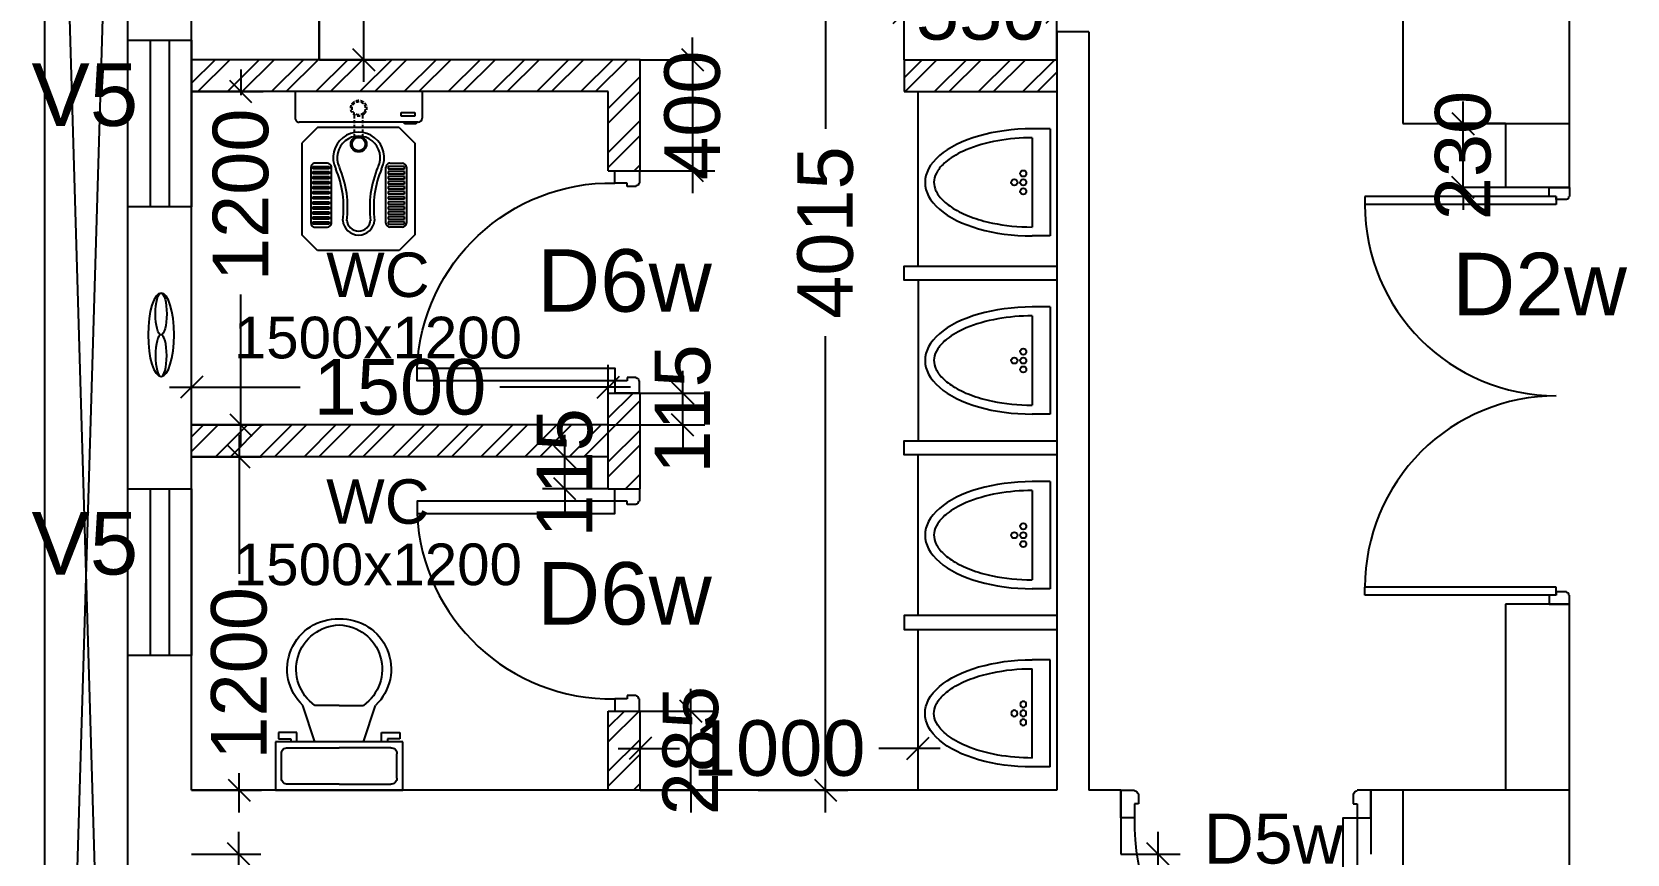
# Model space of a CAD drawing. Extents: x 6345096 to 6738923, y -6490958 to -6305885.
# Drawn here: x 6533504 to 6539247, y -6447039 to -6444079 of the extents above; entities that cross this region are included whole.
import ezdxf
from ezdxf.enums import TextEntityAlignment as Align

# ---------------------------------------------------------------- set-up
doc = ezdxf.new("R2010")
doc.units = 0
doc.header["$LTSCALE"] = 600
doc.header["$MEASUREMENT"] = 0
doc.header["$PDMODE"] = 35
doc.linetypes.add('HIDDEN', pattern=[0.375, 0.25, -0.125])
doc.layers.get('0').update_dxf_attribs({"linetype": 'CONTINUOUS'})
doc.layers.get('Defpoints').update_dxf_attribs({"linetype": 'CONTINUOUS'})
for name, color, linetype in [('DOOR', 32, 'CONTINUOUS'), ('Duct', 8, 'CONTINUOUS'), ('Exaust', 8, 'CONTINUOUS'), ('HS', 251, 'CONTINUOUS'), ('joinery', 7, 'CONTINUOUS'), ('LA-column', 3, 'CONTINUOUS'), ('Room Dim', 1, 'CONTINUOUS'), ('T Wall', 8, 'CONTINUOUS'), ('TEXT', 6, 'CONTINUOUS'), ('toi-fix', 46, 'CONTINUOUS'), ('Toi. Wall Hat', 3, 'CONTINUOUS'), ('Walls', 7, 'CONTINUOUS'), ('WIN', 151, 'CONTINUOUS'), ('Working Dim', 5, 'CONTINUOUS')]:
    doc.layers.add(name, color=color, linetype=linetype)
doc.styles.add('ari', font='arial.ttf')
doc.styles.add('ARIAL', font='arial.ttf')
doc.dimstyles.new('int. dim', dxfattribs={"dimtxt": 200, "dimasz": 80, "dimexe": 80, "dimexo": 0, "dimgap": 70, "dimtad": 0, "dimdec": 0, "dimzin": 12, "dimdsep": 46, "dimtxsty": 'ari', "dimblk": 'OBLIQUE', "dimcen": 2, "dimdle": 80, "dimclrd": 256, "dimclre": 256, "dimclrt": 6, "dimadec": 0, "dimazin": 0, "dimtfac": 1, "dimtdec": 0, "dimtix": 1, "dimtmove": 2, "dimatfit": 3, "dimfxl": 1, "dimtolj": 1, "dimtzin": 0, "dimlwd": -1, "dimlwe": -1, "dimarcsym": 0})

# ---------------------------------------------------------------- blocks, each defined once
blk = doc.blocks.new('A$C153C7E87')
at = {"layer": 'Exaust', "color": 10, "extrusion": (0, 0, -1)}
for centre, major_axis, ratio in [((0, 0), (150.2, 0.1), 0.312125), ((-75.1, 0), (75.1, 0), 0.271389)]:
    blk.add_ellipse(centre, major_axis=major_axis, ratio=ratio, start_param=3.141593, end_param=9.424778, dxfattribs=at)
at = {"layer": 'Exaust', "color": 10}
blk.add_ellipse((75.1, 0), major_axis=(75.1, 0), ratio=0.271389, dxfattribs=at)
blk = doc.blocks.new('Z$W@#1841')
at = {"layer": 'DOOR'}
for p, q in [((-267.6, -167.4), (-317.3, -167.4)), ((-317.3, -167.4), (-317.3, -267.4)), ((-267.6, -217.9), (-267.6, -167.4)), ((533, -217.9), (533, -167.4)), ((533, -167.4), (582.7, -167.4)), ((582.7, -167.4), (582.7, -267.4)), ((-254.1, -217.9), (-267.6, -217.9)), ((-254.1, -253.9), (-254.1, -217.9)), ((519.5, -253.9), (519.5, -217.9)), ((519.5, -217.9), (533, -217.9)), ((-317.3, -267.4), (-267.6, -267.4)), ((-267.6, -267.4), (-267.6, -265.2)), ((-254.1, -253.9), (-256.3, -253.9)), ((519.5, -253.9), (521.7, -253.9)), ((533, -267.4), (533, -265.2)), ((582.7, -267.4), (533, -267.4))]:
    blk.add_line(p, q, dxfattribs=at)
blk.add_lwpolyline([(482.5, 633.2), (482.5, -167.4), (533, -167.4), (533, 633.2)], close=True, dxfattribs=at)
at = {"layer": 'DOOR', "color": 145}
blk.add_arc((518.4, -152.1), 786.1, 92.61772, 181.11293, dxfattribs=at)
at = {"layer": 'DOOR'}
for centre, start, end in [((-267.6, -253.9), 270, 0), ((533, -253.9), 180, 270)]:
    blk.add_arc(centre, 11.2, start, end, dxfattribs=at)
blk = doc.blocks.new('A$C70ED7303')
at = {"layer": 'toi-fix', "color": 8}
for p, q in [((0, 0), (229, 0)), ((229, 0), (229, -174.4)), ((-229, 0), (0, 0)), ((-229, -174.4), (-229, 0)), ((-207.2, -43.6), (-207.2, -130.8)), ((0, -21.8), (-185.4, -21.8)), ((0, -21.8), (185.4, -21.8)), ((207.2, -43.6), (207.2, -130.8)), ((-185.4, -152.6), (0, -152.6)), ((185.4, -152.6), (0, -152.6)), ((229, -174.4), (-229, -174.4)), ((-218.1, -207.2), (-218.1, -185.4)), ((-218.1, -185.4), (-174.4, -185.4)), ((-152.6, -207.2), (-218.1, -207.2)), ((-174.4, -185.4), (-174.4, -174.4)), ((-152.6, -174.4), (-152.6, -207.2)), ((-87.2, -174.4), (-130.8, -305.3)), ((87.2, -174.4), (130.8, -305.3)), ((152.6, -174.4), (152.6, -207.2)), ((152.6, -207.2), (218.1, -207.2)), ((174.4, -185.4), (174.4, -174.4)), ((218.1, -185.4), (174.4, -185.4)), ((218.1, -207.2), (218.1, -185.4)), ((0, -305.3), (-87.2, -305.3)), ((0, -305.3), (87.2, -305.3))]:
    blk.add_line(p, q, dxfattribs=at)
for centre, major_axis, start_param, end_param in [((-188.1, -40.9), (13.6, -13.6), 2.214297, 4.068888), ((188.1, -40.9), (13.6, -13.6), 0.643501, 2.498091), ((-188.1, -133.6), (-13.6, -13.6), 5.35589, 7.21048), ((188.1, -133.6), (-13.6, -13.6), 0.643501, 2.498091), ((-6.6, -436.2), (-127.6, -127.6), 4.686239, 7.105146), ((4.7, -435.5), (-112.7, -112.7), 4.541602, 7.039318), ((6.6, -436.2), (55.8, -171.6), -0.351019, 2.067888), ((-4.7, -435.5), (-112.7, -112.7), 0.814663, 3.31238)]:
    blk.add_ellipse(centre, major_axis=major_axis, ratio=1, start_param=start_param, end_param=end_param, dxfattribs=at)
blk = doc.blocks.new('URI')
at = {"layer": 'toi-fix', "color": 8}
for p, q in [((0, 0), (0, 75)), ((412.5, 75), (37.5, 75)), ((450, 0), (450, 75)), ((450, 0), (0, 0))]:
    blk.add_line(p, q, dxfattribs=at)
for centre in [(225, 150), (187.5, 112.5), (225, 112.5), (262.5, 112.5)]:
    blk.add_circle(centre, 13, dxfattribs=at)
blk.add_ellipse((225, 75), major_axis=(0, -450), ratio=0.5, start_param=1.570796, end_param=4.712389, dxfattribs=at)
blk.add_open_spline([(412.5, 75), (412.5, 124.2), (408.2, 173.3), (391.4, 268.1), (378.3, 313.3), (348.4, 383.5), (332.7, 410.7), (302.5, 449), (288.3, 462.2), (261, 480.2), (247.9, 485), (222.9, 488.5), (210.7, 487.2), (184.7, 477.8), (170.9, 469.5), (143, 444.1), (129.1, 427.1), (103, 385.3), (91, 360.6), (70, 305.1), (61.2, 274.4), (43.3, 189.6), (37.5, 132.5), (37.5, 75.3), (37.5, 75.1), (37.5, 75)], degree=3, knots=[1.570797, 1.570797, 1.570797, 1.570797, 1.912721, 1.912721, 2.274933, 2.274933, 2.575852, 2.575852, 2.824182, 2.824182, 3.072511, 3.072511, 3.320841, 3.320841, 3.569171, 3.569171, 3.817501, 3.817501, 4.06583, 4.06583, 4.31416, 4.31416, 4.71135, 4.71135, 4.712389, 4.712389, 4.712389, 4.712389], dxfattribs=at)
blk = doc.blocks.new('A$C37B60793')
at = {"layer": 'toi-fix', "color": 8}
for p, q in [((0, 303.1), (127, 303.1)), ((0, -306.5), (0, 303.1)), ((146, -287.4), (146, 284.1)), ((171.2, 195), (247.4, 271.2)), ((247.4, 271.2), (685.9, 271.2)), ((762.1, 195), (685.9, 271.2)), ((171.2, -195.4), (171.2, 195)), ((343.3, 148.1), (343.3, 207.9)), ((358.5, 218.7), (358.5, 139.2)), ((369.5, 218.7), (358.5, 218.7)), ((362.3, 226.9), (630.5, 226.9)), ((369.5, 139.2), (369.5, 218.7)), ((382.7, 218.7), (382.7, 139.2)), ((393.7, 218.7), (382.7, 218.7)), ((393.7, 139.2), (393.7, 218.7)), ((406.9, 218.7), (406.9, 139.2)), ((417.9, 218.7), (406.9, 218.7)), ((417.9, 139.2), (417.9, 218.7)), ((431, 218.7), (431, 139.2)), ((442.1, 218.7), (431, 218.7)), ((442.1, 139.2), (442.1, 218.7)), ((455.2, 218.7), (455.2, 139.2)), ((466.3, 218.7), (455.2, 218.7)), ((466.3, 139.2), (466.3, 218.7)), ((479.4, 218.7), (479.4, 139.2)), ((490.5, 218.7), (479.4, 218.7)), ((490.5, 139.2), (490.5, 218.7)), ((503.6, 218.7), (503.6, 139.2)), ((514.6, 218.7), (503.6, 218.7)), ((514.6, 139.2), (514.6, 218.7)), ((527.8, 218.7), (527.8, 139.2)), ((538.8, 218.7), (527.8, 218.7)), ((538.8, 139.2), (538.8, 218.7)), ((552, 218.7), (552, 139.2)), ((563, 218.7), (552, 218.7)), ((563, 139.2), (563, 218.7)), ((576.2, 218.7), (576.2, 139.2)), ((587.2, 218.7), (576.2, 218.7)), ((587.2, 139.2), (587.2, 218.7)), ((600.4, 218.7), (600.4, 139.2)), ((611.4, 218.7), (600.4, 218.7)), ((611.4, 139.2), (611.4, 218.7)), ((624.5, 218.7), (624.5, 139.2)), ((635.6, 218.7), (624.5, 218.7)), ((635.6, 139.2), (635.6, 218.7)), ((649.5, 207.9), (649.5, 148.1)), ((762.1, -195.4), (762.1, 195)), ((358.5, 139.2), (369.5, 139.2)), ((630.5, 129.1), (362.3, 129.1)), ((382.7, 139.2), (393.7, 139.2)), ((406.9, 139.2), (417.9, 139.2)), ((431, 139.2), (442.1, 139.2)), ((455.2, 139.2), (466.3, 139.2)), ((479.4, 139.2), (490.5, 139.2)), ((503.6, 139.2), (514.6, 139.2)), ((527.8, 139.2), (538.8, 139.2)), ((552, 139.2), (563, 139.2)), ((576.2, 139.2), (587.2, 139.2)), ((600.4, 139.2), (611.4, 139.2)), ((624.5, 139.2), (635.6, 139.2)), ((343.3, -151.5), (343.3, -211.2)), ((358.5, -222), (358.5, -142.6)), ((358.5, -142.6), (369.5, -142.6)), ((630.5, -132.4), (362.3, -132.4)), ((369.5, -142.6), (369.5, -222)), ((382.7, -222), (382.7, -142.6)), ((382.7, -142.6), (393.7, -142.6)), ((393.7, -142.6), (393.7, -222)), ((406.9, -222), (406.9, -142.6)), ((406.9, -142.6), (417.9, -142.6)), ((417.9, -142.6), (417.9, -222)), ((431, -222), (431, -142.6)), ((431, -142.6), (442.1, -142.6)), ((442.1, -142.6), (442.1, -222)), ((455.2, -222), (455.2, -142.6)), ((455.2, -142.6), (466.3, -142.6)), ((466.3, -142.6), (466.3, -222)), ((479.4, -222), (479.4, -142.6)), ((479.4, -142.6), (490.5, -142.6)), ((490.5, -142.6), (490.5, -222)), ((503.6, -222), (503.6, -142.6)), ((503.6, -142.6), (514.6, -142.6)), ((514.6, -142.6), (514.6, -222)), ((527.8, -222), (527.8, -142.6)), ((527.8, -142.6), (538.8, -142.6)), ((538.8, -142.6), (538.8, -222)), ((552, -222), (552, -142.6)), ((552, -142.6), (563, -142.6)), ((563, -142.6), (563, -222)), ((576.2, -222), (576.2, -142.6)), ((576.2, -142.6), (587.2, -142.6)), ((587.2, -142.6), (587.2, -222)), ((600.4, -222), (600.4, -142.6)), ((600.4, -142.6), (611.4, -142.6)), ((611.4, -142.6), (611.4, -222)), ((624.5, -222), (624.5, -142.6)), ((624.5, -142.6), (635.6, -142.6)), ((635.6, -142.6), (635.6, -222)), ((649.5, -211.2), (649.5, -151.5)), ((117.8, -205), (100.3, -205)), ((100.3, -205), (100.3, -270.7)), ((117.8, -270.7), (117.8, -205)), ((153.7, -221.4), (147.5, -221.4)), ((147.5, -221.4), (147.5, -276.8)), ((153.7, -276.8), (153.7, -221.4)), ((171.2, -195.4), (247.4, -271.6)), ((369.5, -222), (358.5, -222)), ((393.7, -222), (382.7, -222)), ((417.9, -222), (406.9, -222)), ((442.1, -222), (431, -222)), ((466.3, -222), (455.2, -222)), ((490.5, -222), (479.4, -222)), ((514.6, -222), (503.6, -222)), ((538.8, -222), (527.8, -222)), ((563, -222), (552, -222)), ((587.2, -222), (576.2, -222)), ((611.4, -222), (600.4, -222)), ((635.6, -222), (624.5, -222)), ((685.9, -271.6), (762.1, -195.4)), ((100.3, -270.7), (117.8, -270.7)), ((147.5, -276.8), (153.7, -276.8)), ((247.4, -271.6), (685.9, -271.6)), ((362.3, -230.3), (630.5, -230.3)), ((0, -306.5), (127, -306.5))]:
    blk.add_line(p, q, dxfattribs=at)
at = {"layer": 'toi-fix', "color": 8, "linetype": 'HIDDEN', "ltscale": 0.1}
for p, q in [((219.3, 19), (111.7, 19)), ((219.3, -22.3), (111.7, -22.3))]:
    blk.add_line(p, q, dxfattribs=at)
at = {"layer": 'toi-fix', "color": 8, "extrusion": (0, 0, -1)}
for centre, major_axis, start_param, end_param in [((127, 284.1), (-13.5, -13.5), 2.356194, 3.926991), ((362.3, 207.9), (13.5, -13.5), 2.356194, 3.926991), ((630.5, 207.9), (-13.5, -13.5), 2.356194, 3.926991), ((316.3, -1.7), (0, -122.2), -0.449608, 3.591264), ((316.3, -1.7), (0, -103.2), -0.449671, 3.591202), ((362.3, 148.1), (-13.5, -13.5), -0.785398, 0.785398), ((554, 536.4), (-29.4, -484.3), -0.19615, 0.346746), ((554, 536.4), (-11.6, -466), -0.160496, 0.3824), ((630.5, 148.1), (-13.5, -13.5), 3.926991, 5.497787), ((251.3, -1.7), (-26.9, -26.9), 0.785398, 7.068583), ((251.3, -1.7), (-22.5, -22.5), 0.785398, 7.068583), ((611.1, -1.7), (40.6, -40.6), 4.005105, 6.990469), ((611.1, -1.7), (-54, -54), 2.434309, 5.419673), ((554, -539.7), (29.4, -484.3), 2.794864, 3.33776), ((554, -539.7), (11.6, -466), 2.7592, 3.302095), ((362.3, -151.5), (13.5, -13.5), 2.356194, 3.926991), ((630.5, -151.5), (13.5, -13.5), 3.926991, 5.497787), ((362.3, -211.2), (-13.5, -13.5), -0.785398, 0.785398), ((630.5, -211.2), (13.5, -13.5), 5.497787, 7.068583), ((127, -287.4), (13.5, -13.5), 5.497787, 7.068583)]:
    blk.add_ellipse(centre, major_axis=major_axis, ratio=1, start_param=start_param, end_param=end_param, dxfattribs=at)
at = {"layer": 'toi-fix', "color": 8, "linetype": 'HIDDEN', "ltscale": 0.1, "extrusion": (0, 0, -1)}
for major_axis, start_param, end_param in [((26.9, -26.9), 2.356194490188911, 8.639379797368496), ((22.5, -22.5), 2.356194490188169, 8.639379797367756)]:
    blk.add_ellipse((79.7, -1.7), major_axis=major_axis, ratio=1, start_param=start_param, end_param=end_param, dxfattribs=at)
blk = doc.blocks.new('Z$W@#1275')
at = {"layer": 'DOOR'}
for p, q in [((73.1, 1500), (0, 1500)), ((0, 1500), (0, 1467.1)), ((73.1, 1467.1), (73.1, 1500)), ((0, 1467.1), (1.8, 1467.1)), ((11, 1456.1), (11, 1458)), ((11, 1456.1), (47.5, 1456.1)), ((47.5, 1467.1), (736.4, 1467.1)), ((47.5, 1467.1), (47.5, 1438.9)), ((47.5, 1456.1), (47.5, 1467.1)), ((47.5, 1467.1), (73.1, 1467.1)), ((47.5, 1438.9), (736.4, 1438.9)), ((736.4, 1467.1), (736.4, 1438.9)), ((47.5, 61.1), (736.4, 61.1)), ((47.5, 32.9), (47.5, 61.1)), ((736.4, 32.9), (736.4, 61.1)), ((0, 32.9), (1.8, 32.9)), ((0, 0), (0, 32.9)), ((73.1, 0), (0, 0)), ((11, 43.8), (11, 42)), ((11, 43.8), (47.5, 43.8)), ((47.5, 43.8), (47.5, 32.9)), ((47.5, 32.9), (736.4, 32.9)), ((47.5, 32.9), (73.1, 32.9)), ((73.1, 32.9), (73.1, 0))]:
    blk.add_line(p, q, dxfattribs=at)
for centre, start, end in [((11, 1467.1), 180, 270), ((11, 32.9), 90, 180)]:
    blk.add_arc(centre, 9.13, start, end, dxfattribs=at)
at = {"layer": 'DOOR', "color": 145}
for centre, start, end in [((47.5, 1438.9), 270, 0), ((47.5, 61.1), 0, 90)]:
    blk.add_arc(centre, 688.9, start, end, dxfattribs=at)
blk = doc.blocks.new('_Oblique')
at = {"color": 0, "linetype": 'ByBlock', "lineweight": -2}
blk.add_line((-0.5, -0.5), (0.5, 0.5), dxfattribs=at)
blk = doc.blocks.new('*D841')
at = {"layer": 'Defpoints', "color": 0, "transparency": 16777216}
for p in [(6536119.1, -6442793.9, 5.1), (6536119.1, -6446808.9, 5.1), (6536361, -6446808.9)]:
    blk.add_point(p, dxfattribs=at)
at = {"layer": 'Working Dim', "transparency": 16777216}
for p, q in [((6536361, -6442713.9), (6536361, -6444428)), ((6536119.1, -6442793.9), (6536441, -6442793.9)), ((6536361, -6446888.9), (6536361, -6445174.8)), ((6536119.1, -6446808.9), (6536441, -6446808.9))]:
    blk.add_line(p, q, dxfattribs=at)
at = {"layer": 'Working Dim', "transparency": 16777216, "xscale": 80, "yscale": 80, "zscale": 80}
for p, rotation in [((6536361, -6442793.9), 90), ((6536361, -6446808.9), 270)]:
    blk.add_blockref('_Oblique', p, dxfattribs=dict(at, rotation=rotation))
at = {"layer": 'Working Dim', "color": 6, "transparency": 16777216, "insert": (6536361, -6444801.4), "char_height": 200, "attachment_point": 5, "rotation": 90, "style": 'ari'}
blk.add_mtext('\\A1;4015', dxfattribs=at)
blk = doc.blocks.new('*D842')
at = {"layer": 'Defpoints', "color": 0, "transparency": 16777216}
for p in [(6535579.3, -6445357.8), (6534079.3, -6445608.9, 4.8), (6535579.3, -6445608.9, 4.8)]:
    blk.add_point(p, dxfattribs=at)
at = {"layer": 'Working Dim', "transparency": 16777216}
for p, q in [((6534079.3, -6445608.9), (6534079.3, -6445277.8)), ((6535579.3, -6445608.9), (6535579.3, -6445277.8)), ((6533999.3, -6445357.8), (6534470.4, -6445357.8)), ((6535659.3, -6445357.8), (6535188.2, -6445357.8))]:
    blk.add_line(p, q, dxfattribs=at)
at = {"layer": 'Working Dim', "transparency": 16777216, "xscale": 80, "yscale": 80, "zscale": 80, "rotation": 180}
blk.add_blockref('_Oblique', (6534079.3, -6445357.8), dxfattribs=at)
at = {"layer": 'Working Dim', "transparency": 16777216, "xscale": 80, "yscale": 80, "zscale": 80}
blk.add_blockref('_Oblique', (6535579.3, -6445357.8), dxfattribs=at)
at = {"layer": 'Working Dim', "color": 6, "transparency": 16777216, "insert": (6534829.3, -6445357.8), "char_height": 200, "attachment_point": 5, "style": 'ari'}
blk.add_mtext('\\A1;1500', dxfattribs=at)
blk = doc.blocks.new('*D843')
at = {"layer": 'Defpoints', "color": 0, "transparency": 16777216}
for p in [(6534079.3, -6445608.9), (6534079.3, -6446808.8, 5.1), (6534250.3, -6446808.8)]:
    blk.add_point(p, dxfattribs=at)
at = {"layer": 'Working Dim', "transparency": 16777216}
for p, q in [((6534250.3, -6445528.9), (6534250.3, -6446029.4)), ((6534079.3, -6445608.9), (6534330.3, -6445608.9)), ((6534250.3, -6446888.8), (6534250.3, -6446747.1)), ((6534079.3, -6446808.8), (6534330.3, -6446808.8))]:
    blk.add_line(p, q, dxfattribs=at)
at = {"layer": 'Working Dim', "transparency": 16777216, "xscale": 80, "yscale": 80, "zscale": 80}
for p, rotation in [((6534250.3, -6445608.9), 90), ((6534250.3, -6446808.8), 270)]:
    blk.add_blockref('_Oblique', p, dxfattribs=dict(at, rotation=rotation))
at = {"layer": 'Working Dim', "color": 6, "transparency": 16777216, "insert": (6534250.3, -6446388.2), "char_height": 200, "attachment_point": 5, "rotation": 90, "style": 'ari'}
blk.add_mtext('\\A1;1200', dxfattribs=at)
blk = doc.blocks.new('*D844')
at = {"layer": 'Defpoints', "color": 0, "transparency": 16777216}
for p in [(6534079.3, -6444293.9), (6534256.4, -6444293.9), (6534079.3, -6445493.9, 4.8)]:
    blk.add_point(p, dxfattribs=at)
at = {"layer": 'Working Dim', "transparency": 16777216}
for p, q in [((6534256.4, -6444213.9), (6534256.4, -6444306.5)), ((6534079.3, -6444293.9), (6534336.4, -6444293.9)), ((6534256.4, -6445573.9), (6534256.4, -6445024.3)), ((6534079.3, -6445493.9), (6534336.4, -6445493.9))]:
    blk.add_line(p, q, dxfattribs=at)
at = {"layer": 'Working Dim', "transparency": 16777216, "xscale": 80, "yscale": 80, "zscale": 80}
for p, rotation in [((6534256.4, -6444293.9), 90), ((6534256.4, -6445493.9), 270)]:
    blk.add_blockref('_Oblique', p, dxfattribs=dict(at, rotation=rotation))
at = {"layer": 'Working Dim', "color": 6, "transparency": 16777216, "insert": (6534256.4, -6444665.4), "char_height": 200, "attachment_point": 5, "rotation": 90, "style": 'ari'}
blk.add_mtext('\\A1;1200', dxfattribs=at)
blk = doc.blocks.new('*D845')
at = {"layer": 'Defpoints', "color": 0, "transparency": 16777216}
for p in [(6535422.8, -6445608.9), (6535579.3, -6445608.9), (6535579.3, -6445723.9, 4.8)]:
    blk.add_point(p, dxfattribs=at)
at = {"layer": 'Working Dim', "transparency": 16777216}
for p, q in [((6535422.8, -6445608.9), (6535422.8, -6445528.9)), ((6535579.3, -6445608.9), (6535342.8, -6445608.9)), ((6535422.8, -6445723.9), (6535422.8, -6445608.9)), ((6535579.3, -6445723.9), (6535342.8, -6445723.9)), ((6535422.8, -6445723.9), (6535422.8, -6445803.9))]:
    blk.add_line(p, q, dxfattribs=at)
at = {"layer": 'Working Dim', "transparency": 16777216, "xscale": 80, "yscale": 80, "zscale": 80}
for p, rotation in [((6535422.8, -6445608.9), 270), ((6535422.8, -6445723.9), 90)]:
    blk.add_blockref('_Oblique', p, dxfattribs=dict(at, rotation=rotation))
at = {"layer": 'Working Dim', "color": 6, "transparency": 16777216, "insert": (6535422.8, -6445666.4), "char_height": 200, "attachment_point": 5, "rotation": 90, "style": 'ari'}
blk.add_mtext('\\A1;115', dxfattribs=at)
blk = doc.blocks.new('*D846')
at = {"layer": 'Defpoints', "color": 0, "transparency": 16777216}
for p in [(6535579.3, -6445378.9, 4.8), (6535847.3, -6445378.9), (6535579.3, -6445493.9)]:
    blk.add_point(p, dxfattribs=at)
at = {"layer": 'Working Dim', "transparency": 16777216}
for p, q in [((6535847.3, -6445378.9), (6535847.3, -6445298.9)), ((6535579.3, -6445378.9), (6535927.3, -6445378.9)), ((6535847.3, -6445493.9), (6535847.3, -6445378.9)), ((6535579.3, -6445493.9), (6535927.3, -6445493.9)), ((6535847.3, -6445493.9), (6535847.3, -6445573.9))]:
    blk.add_line(p, q, dxfattribs=at)
at = {"layer": 'Working Dim', "transparency": 16777216, "xscale": 80, "yscale": 80, "zscale": 80}
for p, rotation in [((6535847.3, -6445378.9), 270), ((6535847.3, -6445493.9), 90)]:
    blk.add_blockref('_Oblique', p, dxfattribs=dict(at, rotation=rotation))
at = {"layer": 'Working Dim', "color": 6, "transparency": 16777216, "insert": (6535847.3, -6445436.4), "char_height": 200, "attachment_point": 5, "rotation": 90, "style": 'ari'}
blk.add_mtext('\\A1;115', dxfattribs=at)
blk = doc.blocks.new('*D847')
at = {"layer": 'Defpoints', "color": 0, "transparency": 16777216}
for p in [(6536694.4, -6446658.4), (6535694.3, -6446808.8, 4.8), (6536694.4, -6446808.8, 4.8)]:
    blk.add_point(p, dxfattribs=at)
at = {"layer": 'Working Dim', "transparency": 16777216}
for p, q in [((6535694.3, -6446808.8), (6535694.3, -6446578.4)), ((6536694.4, -6446808.8), (6536694.4, -6446578.4)), ((6535614.3, -6446658.4), (6535835.5, -6446658.4)), ((6536774.4, -6446658.4), (6536553.2, -6446658.4))]:
    blk.add_line(p, q, dxfattribs=at)
at = {"layer": 'Working Dim', "transparency": 16777216, "xscale": 80, "yscale": 80, "zscale": 80, "rotation": 180}
blk.add_blockref('_Oblique', (6535694.3, -6446658.4), dxfattribs=at)
at = {"layer": 'Working Dim', "transparency": 16777216, "xscale": 80, "yscale": 80, "zscale": 80}
blk.add_blockref('_Oblique', (6536694.4, -6446658.4), dxfattribs=at)
at = {"layer": 'Working Dim', "color": 6, "transparency": 16777216, "insert": (6536194.4, -6446658.4), "char_height": 200, "attachment_point": 5, "style": 'ari'}
blk.add_mtext('\\A1;1000', dxfattribs=at)
blk = doc.blocks.new('*D848')
at = {"layer": 'Defpoints', "color": 0, "transparency": 16777216}
for p in [(6534539, -6442793.9, 4.8), (6534539, -6444178.9, 4.8), (6534698.9, -6444178.9)]:
    blk.add_point(p, dxfattribs=at)
at = {"layer": 'Working Dim', "transparency": 16777216}
for p, q in [((6534698.9, -6442713.9), (6534698.9, -6443126.4)), ((6534539, -6442793.9), (6534778.9, -6442793.9)), ((6534698.9, -6444258.9), (6534698.9, -6443846.3)), ((6534539, -6444178.9), (6534778.9, -6444178.9))]:
    blk.add_line(p, q, dxfattribs=at)
at = {"layer": 'Working Dim', "transparency": 16777216, "xscale": 80, "yscale": 80, "zscale": 80}
for p, rotation in [((6534698.9, -6442793.9), 90), ((6534698.9, -6444178.9), 270)]:
    blk.add_blockref('_Oblique', p, dxfattribs=dict(at, rotation=rotation))
at = {"layer": 'Working Dim', "color": 6, "transparency": 16777216, "insert": (6534698.9, -6443486.4), "char_height": 200, "attachment_point": 5, "rotation": 90, "style": 'ari'}
blk.add_mtext('\\A1;1385', dxfattribs=at)
blk = doc.blocks.new('*D850')
at = {"layer": 'Defpoints', "color": 0, "transparency": 16777216}
for p in [(6534079.3, -6447038.9, 5.1), (6534079.3, -6448238.9, 4.8), (6534248.5, -6448238.9)]:
    blk.add_point(p, dxfattribs=at)
at = {"layer": 'Working Dim', "transparency": 16777216}
for p, q in [((6534248.5, -6446958.9), (6534248.5, -6447280)), ((6534079.3, -6447038.9), (6534328.5, -6447038.9)), ((6534248.5, -6448318.9), (6534248.5, -6447997.8)), ((6534079.3, -6448238.9), (6534328.5, -6448238.9))]:
    blk.add_line(p, q, dxfattribs=at)
at = {"layer": 'Working Dim', "transparency": 16777216, "xscale": 80, "yscale": 80, "zscale": 80}
for p, rotation in [((6534248.5, -6447038.9), 90), ((6534248.5, -6448238.9), 270)]:
    blk.add_blockref('_Oblique', p, dxfattribs=dict(at, rotation=rotation))
at = {"layer": 'Working Dim', "color": 6, "transparency": 16777216, "insert": (6534248.5, -6447638.9), "char_height": 200, "attachment_point": 5, "rotation": 90, "style": 'ari'}
blk.add_mtext('\\A1;1200', dxfattribs=at)
blk = doc.blocks.new('*D860')
at = {"layer": 'Defpoints', "color": 0, "transparency": 16777216}
for p in [(6537424.5, -6447038.9, 5.4), (6537424.5, -6450593.9, 5.1), (6537557.9, -6450593.9)]:
    blk.add_point(p, dxfattribs=at)
at = {"layer": 'Working Dim', "transparency": 16777216}
for p, q in [((6537557.9, -6446958.9), (6537557.9, -6448447.1)), ((6537424.5, -6447038.9), (6537637.9, -6447038.9)), ((6537557.9, -6450673.9), (6537557.9, -6449185.7)), ((6537424.5, -6450593.9), (6537637.9, -6450593.9))]:
    blk.add_line(p, q, dxfattribs=at)
at = {"layer": 'Working Dim', "transparency": 16777216, "xscale": 80, "yscale": 80, "zscale": 80}
for p, rotation in [((6537557.9, -6447038.9), 90), ((6537557.9, -6450593.9), 270)]:
    blk.add_blockref('_Oblique', p, dxfattribs=dict(at, rotation=rotation))
at = {"layer": 'Working Dim', "color": 6, "transparency": 16777216, "insert": (6537557.9, -6448816.4), "char_height": 200, "attachment_point": 5, "rotation": 90, "style": 'ari'}
blk.add_mtext('\\A1;3555', dxfattribs=at)
blk = doc.blocks.new('*D1132')
at = {"layer": 'Defpoints', "color": 0, "transparency": 16777216}
for p in [(6535694.3, -6444178.9, 4.8), (6535694.3, -6444578.9, 4.8), (6535882.2, -6444578.9)]:
    blk.add_point(p, dxfattribs=at)
at = {"layer": 'Working Dim', "transparency": 16777216}
for p, q in [((6535882.2, -6444178.9), (6535882.2, -6444098.9)), ((6535694.3, -6444178.9), (6535962.2, -6444178.9)), ((6535882.2, -6444178.9), (6535882.2, -6444578.9)), ((6535694.3, -6444578.9), (6535962.2, -6444578.9)), ((6535882.2, -6444578.9), (6535882.2, -6444658.9))]:
    blk.add_line(p, q, dxfattribs=at)
at = {"layer": 'Working Dim', "transparency": 16777216, "xscale": 80, "yscale": 80, "zscale": 80}
for p, rotation in [((6535882.2, -6444178.9), 270), ((6535882.2, -6444578.9), 90)]:
    blk.add_blockref('_Oblique', p, dxfattribs=dict(at, rotation=rotation))
at = {"layer": 'Working Dim', "color": 6, "transparency": 16777216, "insert": (6535882.2, -6444378.9), "char_height": 200, "attachment_point": 5, "rotation": 90, "style": 'ari'}
blk.add_mtext('\\A1;400', dxfattribs=at)
blk = doc.blocks.new('*D1133')
at = {"layer": 'Defpoints', "color": 0, "transparency": 16777216}
for p in [(6535694.3, -6446523.9, 4.8), (6535876.1, -6446523.9), (6535694.3, -6446808.9, 4.8)]:
    blk.add_point(p, dxfattribs=at)
at = {"layer": 'Working Dim', "transparency": 16777216}
for p, q in [((6535876.1, -6446523.9), (6535876.1, -6446443.9)), ((6535694.3, -6446523.9), (6535956.1, -6446523.9)), ((6535876.1, -6446808.9), (6535876.1, -6446523.9)), ((6535694.3, -6446808.9), (6535956.1, -6446808.9)), ((6535876.1, -6446808.9), (6535876.1, -6446888.9))]:
    blk.add_line(p, q, dxfattribs=at)
at = {"layer": 'Working Dim', "transparency": 16777216, "xscale": 80, "yscale": 80, "zscale": 80}
for p, rotation in [((6535876.1, -6446523.9), 270), ((6535876.1, -6446808.9), 90)]:
    blk.add_blockref('_Oblique', p, dxfattribs=dict(at, rotation=rotation))
at = {"layer": 'Working Dim', "color": 6, "transparency": 16777216, "insert": (6535876.1, -6446666.4), "char_height": 200, "attachment_point": 5, "rotation": 90, "style": 'ari'}
blk.add_mtext('\\A1;285', dxfattribs=at)
blk = doc.blocks.new('*D1134')
at = {"layer": 'Defpoints', "color": 0, "transparency": 16777216}
for p in [(6536644.4, -6444008.1), (6536644.4, -6444178.8, 7.4), (6537194.4, -6444178.8, 7.4)]:
    blk.add_point(p, dxfattribs=at)
at = {"layer": 'Working Dim', "transparency": 16777216}
for p, q in [((6536644.4, -6444178.8), (6536644.4, -6443928.1)), ((6537194.4, -6444178.8), (6537194.4, -6443928.1)), ((6536644.4, -6444008.1), (6536564.4, -6444008.1)), ((6537194.4, -6444008.1), (6536644.4, -6444008.1)), ((6537194.4, -6444008.1), (6537274.4, -6444008.1))]:
    blk.add_line(p, q, dxfattribs=at)
at = {"layer": 'Working Dim', "transparency": 16777216, "xscale": 80, "yscale": 80, "zscale": 80}
blk.add_blockref('_Oblique', (6536644.4, -6444008.1), dxfattribs=at)
at = {"layer": 'Working Dim', "transparency": 16777216, "xscale": 80, "yscale": 80, "zscale": 80, "rotation": 180}
blk.add_blockref('_Oblique', (6537194.4, -6444008.1), dxfattribs=at)
at = {"layer": 'Working Dim', "color": 6, "transparency": 16777216, "insert": (6536919.4, -6444008.1), "char_height": 200, "attachment_point": 5, "style": 'ari'}
blk.add_mtext('\\A1;550', dxfattribs=at)
blk = doc.blocks.new('*D1312')
at = {"layer": 'Defpoints', "color": 0, "transparency": 16777216}
for p in [(6538656.6, -6444408.8), (6538809.5, -6444408.8), (6538809.5, -6444639)]:
    blk.add_point(p, dxfattribs=at)
at = {"layer": 'Working Dim', "transparency": 16777216}
for p, q in [((6538656.6, -6444408.8), (6538656.6, -6444328.8)), ((6538809.5, -6444408.8), (6538576.6, -6444408.8)), ((6538656.6, -6444639), (6538656.6, -6444408.8)), ((6538809.5, -6444639), (6538576.6, -6444639)), ((6538656.6, -6444639), (6538656.6, -6444719))]:
    blk.add_line(p, q, dxfattribs=at)
at = {"layer": 'Working Dim', "transparency": 16777216, "xscale": 80, "yscale": 80, "zscale": 80}
for p, rotation in [((6538656.6, -6444408.8), 270), ((6538656.6, -6444639), 90)]:
    blk.add_blockref('_Oblique', p, dxfattribs=dict(at, rotation=rotation))
at = {"layer": 'Working Dim', "color": 6, "transparency": 16777216, "insert": (6538656.6, -6444523.9), "char_height": 200, "attachment_point": 5, "rotation": 90, "style": 'ari'}
blk.add_mtext('\\A1;230', dxfattribs=at)
blk = doc.blocks.new('A$C2CD672AE')
at = {"layer": 'T Wall', "color": 8, "linetype": 'HIDDEN'}
for p, q in [((5374.9, 12245, 4.8), (3759.9, 12245, 4.8)), ((5374.9, 11845, 4.8), (5374.9, 12245, 4.8)), ((5259.9, 12130, 4.8), (3759.9, 12130, 4.8)), ((5259.9, 11845, 4.8), (5259.9, 12130, 4.8)), ((5259.9, 11845, 4.8), (5374.9, 11845, 4.8)), ((5259.9, 10930, 4.8), (5259.9, 11045, 4.8)), ((5259.9, 11045, 4.8), (5374.9, 11045, 4.8)), ((5374.9, 10700, 4.8), (5374.9, 11045, 4.8)), ((5259.9, 10930, 4.8), (3759.9, 10930, 4.8)), ((5259.9, 10815, 4.8), (3759.9, 10815, 4.8)), ((5259.9, 10700, 4.8), (5259.9, 10815, 4.8)), ((5259.9, 10700, 4.8), (5374.9, 10700, 4.8)), ((5259.9, 9615.2, 4.8), (5259.9, 9900, 4.8)), ((5259.9, 9900, 4.8), (5374.9, 9900, 4.8)), ((5374.9, 9615.2, 4.8), (5374.9, 9900, 4.8))]:
    blk.add_line(p, q, dxfattribs=at)
at = {"layer": 'T Wall', "color": 8, "linetype": 'HIDDEN', "ltscale": 10000}
for p, q in [((6325.1, 12245.1, 7.4), (6875.1, 12245.1, 7.4)), ((6325.1, 12245.1, 7.4), (6325.1, 12130.1, 7.4)), ((6325.1, 12130.1, 7.4), (6875.1, 12130.1, 7.4))]:
    blk.add_line(p, q, dxfattribs=at)
at = {"layer": 'T Wall', "color": 8, "linetype": 'HIDDEN', "ltscale": 10000, "elevation": 4.8}
for points in [[(6375.1, 11501.3), (6375.1, 12130.1)], [(6875.1, 11451.3), (6325.1, 11451.3), (6325.1, 11501.3), (6875.1, 11501.3)], [(6375.1, 11451.3), (6375.1, 10872.5)], [(6875.1, 10822.5), (6325.1, 10822.5), (6325.1, 10872.5), (6875.1, 10872.5)], [(6375.1, 10243.8), (6375.1, 10822.5)], [(6875.1, 10243.8), (6325.1, 10243.8), (6325.1, 10193.8), (6875.1, 10193.8)], [(6375.1, 9615.2), (6375.1, 10193.8)]]:
    blk.add_lwpolyline(points, dxfattribs=at)
at = {"layer": 'toi-fix', "color": 8, "linetype": 'HIDDEN'}
blk.add_line((4219.6, 12245, 4.8), (4219.6, 13630, 4.8), dxfattribs=at)
at = {"layer": 'Walls', "color": 8, "linetype": 'HIDDEN'}
for p, q in [((3529.9, 3214.8), (3529.9, 15460.1)), ((3759.9, 9615.2), (3759.9, 13630)), ((6875.1, 12345.1, -4.6), (6875.1, 9615)), ((6990.1, 12345.1, -4.6), (6875.1, 12345.1, -4.6)), ((6990.1, 12345.1, -4.6), (6990.1, 9615)), ((8490.1, 12015.2), (8490.1, 11784.9)), ((8720.1, 11784.9), (8720.1, 12015.2)), ((8720.1, 11784.9), (8490.1, 11784.9)), ((8490.1, 10284.9), (8490.1, 9615)), ((8720.1, 10284.9), (8490.1, 10284.9)), ((8720.1, 9615), (8720.1, 10284.9)), ((6875.1, 9615), (3759.9, 9615)), ((7105.1, 9615), (6990.1, 9615)), ((7105.1, 9615), (7105.1, 9385)), ((8120.1, 9615), (8005.1, 9615)), ((8005.1, 9615), (8005.1, 9385))]:
    blk.add_line(p, q, dxfattribs=at)

msp = doc.modelspace()

# ---------------------------------------------------------------- hatches: boundary and pattern name
at = {"layer": 'Toi. Wall Hat'}
h = msp.add_hatch(dxfattribs=at)
h.set_pattern_fill('ANSI32', color=10, scale=300, style=0)
h.set_pattern_definition([(45, (6534079.29, -6446808.89), (-79.5495, 79.5495), []), (45, (6534132.33, -6446808.89), (-79.5495, 79.5495), [])])
h.paths.add_polyline_path([(6534079.294, -6444178.859), (6534079.294, -6444293.859), (6535579.299, -6444293.859), (6535579.299, -6444578.859), (6535694.299, -6444578.859), (6535694.299, -6444178.859)])
h.paths.add_polyline_path([(6535579.299, -6445608.859), (6535579.299, -6445723.859), (6535694.299, -6445723.859), (6535694.299, -6445378.859), (6535579.299, -6445378.859), (6535579.299, -6445493.859), (6534079.297, -6445493.859), (6534079.297, -6445608.859)])
h.paths.add_polyline_path([(6535694.299, -6446523.859), (6535579.299, -6446523.859), (6535579.299, -6446808.89), (6535694.299, -6446808.89)])
h.paths.add_polyline_path([(6537194.435, -6444293.808), (6537194.435, -6444178.808), (6536644.435, -6444178.808), (6536644.435, -6444293.808)])

# ---------------------------------------------------------------- linework, layer by layer
at = {"layer": 'Duct', "color": 8, "linetype": 'HIDDEN', "ltscale": 600}
for p, q in [((6533849.298, -6451067.931, 9.268), (6533549.297, -6440963.851, 3.743)), ((6533849.297, -6440963.851, 3.743), (6533549.298, -6451067.931, 9.268))]:
    msp.add_line(p, q, dxfattribs=at)
at = {"layer": 'Duct', "color": 7, "linetype": 'HIDDEN', "ltscale": 600, "elevation": 6.229}
msp.add_lwpolyline([(6533549.298, -6451067.931), (6533849.297, -6451067.931), (6533849.297, -6440963.851), (6533549.298, -6440963.851)], close=True, dxfattribs=at)
at = {"layer": 'LA-column', "color": 2, "elevation": 7.743}
for points in [[(6538439.524, -6444408.752), (6539039.524, -6444408.752), (6539039.524, -6443808.752), (6538439.524, -6443808.752)], [(6538439.524, -6447408.752), (6539039.524, -6447408.752), (6539039.524, -6446808.752), (6538439.524, -6446808.752)]]:
    msp.add_lwpolyline(points, close=True, dxfattribs=at)
at = {"layer": 'T Wall', "color": 6, "linetype": 'Continuous'}
for p, q in [((6535694.299, -6444178.859, 4.841), (6534079.299, -6444178.859, 4.841)), ((6535694.299, -6444578.859, 4.841), (6535694.299, -6444178.859, 4.841)), ((6535579.299, -6444293.859, 4.841), (6534079.299, -6444293.859, 4.841)), ((6535579.299, -6444578.859, 4.841), (6535579.299, -6444293.859, 4.841)), ((6535579.299, -6444578.859, 4.841), (6535694.299, -6444578.859, 4.841)), ((6535579.299, -6445493.859, 4.841), (6535579.299, -6445378.859, 4.841)), ((6535579.299, -6445378.859, 4.841), (6535694.299, -6445378.859, 4.841)), ((6535694.299, -6445723.859, 4.841), (6535694.299, -6445378.859, 4.841)), ((6535579.299, -6445493.859, 4.841), (6534079.299, -6445493.859, 4.841)), ((6535579.299, -6445608.859, 4.841), (6534079.299, -6445608.859, 4.841)), ((6535579.299, -6445723.859, 4.841), (6535579.299, -6445608.859, 4.841)), ((6535579.299, -6445723.859, 4.841), (6535694.299, -6445723.859, 4.841)), ((6535579.299, -6446808.752, 4.841), (6535579.299, -6446523.859, 4.841)), ((6535579.299, -6446523.859, 4.841), (6535694.299, -6446523.859, 4.841)), ((6535694.299, -6446808.752, 4.841), (6535694.299, -6446523.859, 4.841))]:
    msp.add_line(p, q, dxfattribs=at)
at = {"layer": 'T Wall', "color": 6, "linetype": 'Continuous', "ltscale": 10000}
for p, q in [((6536644.435, -6444178.808, 7.414), (6537194.435, -6444178.808, 7.414)), ((6536644.435, -6444178.808, 7.414), (6536644.435, -6444293.808, 7.414)), ((6536644.435, -6444293.808, 7.414), (6537194.435, -6444293.808, 7.414))]:
    msp.add_line(p, q, dxfattribs=at)
at = {"layer": 'T Wall', "color": 6, "linetype": 'Continuous', "ltscale": 10000, "elevation": 4.841}
for points in [[(6536694.435, -6444922.609), (6536694.435, -6444293.808)], [(6537194.435, -6444972.609), (6536644.435, -6444972.609), (6536644.435, -6444922.609), (6537194.435, -6444922.609)], [(6536694.435, -6444972.609), (6536694.435, -6445551.359)], [(6537194.435, -6445601.359), (6536644.435, -6445601.359), (6536644.435, -6445551.359), (6537194.435, -6445551.359)], [(6536694.435, -6446180.109), (6536694.435, -6445601.359)], [(6537194.435, -6446180.109), (6536644.435, -6446180.109), (6536644.435, -6446230.109), (6537194.435, -6446230.109)], [(6536694.435, -6446808.752), (6536694.435, -6446230.109)]]:
    msp.add_lwpolyline(points, dxfattribs=at)
at = {"layer": 'toi-fix'}
msp.add_line((6534539.02, -6444178.859, 4.841), (6534539.02, -6442793.859, 4.841), dxfattribs=at)
at = {"layer": 'Walls', "linetype": 'Continuous'}
for p, q in [((6533849.298, -6453209.07), (6533849.299, -6440963.849)), ((6534079.299, -6446808.752), (6534079.291, -6442793.855)), ((6537194.435, -6444078.825, -4.551), (6537194.435, -6446808.89)), ((6537309.435, -6444078.825, -4.551), (6537194.435, -6444078.825, -4.551)), ((6537309.435, -6444078.825, -4.551), (6537309.435, -6446808.89)), ((6538809.526, -6444408.752), (6538809.526, -6444639.003)), ((6539039.524, -6444639.003), (6539039.524, -6444408.752)), ((6539039.525, -6444639.003), (6538809.523, -6444639.003)), ((6539039.524, -6446139.003), (6538809.523, -6446139.003)), ((6538809.526, -6446139.003), (6538809.526, -6446808.89)), ((6539039.523, -6446808.89), (6539039.523, -6446139.003)), ((6537194.435, -6446808.89), (6534079.299, -6446808.89)), ((6537424.524, -6446808.89), (6537309.435, -6446808.89)), ((6537424.524, -6446808.89), (6537424.524, -6447038.89)), ((6538439.524, -6446808.89), (6538324.524, -6446808.89)), ((6538324.524, -6446808.89), (6538324.524, -6447038.89))]:
    msp.add_line(p, q, dxfattribs=at)
at = {"layer": 'WIN', "linetype": 'Continuous'}
for points, elevation in [([(6533849.299, -6444708.859), (6533849.299, -6444108.859), (6534079.299, -6444108.859), (6534079.299, -6444708.859)], 4.841), ([(6533930.64, -6444708.859), (6533930.64, -6444108.859), (6533997.958, -6444108.859), (6533997.958, -6444708.859)], 4.841), ([(6533849.299, -6446323.859), (6533849.299, -6445723.859), (6534079.299, -6445723.859), (6534079.299, -6446323.859)], 5.537), ([(6533930.64, -6446323.859), (6533930.64, -6445723.859), (6533997.958, -6445723.859), (6533997.958, -6446323.859)], 5.537)]:
    msp.add_lwpolyline(points, close=True, dxfattribs=dict(at, elevation=elevation))

# ---------------------------------------------------------------- block references
at = {"layer": 'DOOR'}
for name, p, xscale, yscale, zscale, rotation in [('URI', (6537169.435, -6444813.581, 4.841), 0.8571428582072258, 0.8571428582072258, 0.8571428582072258, 90), ('Z$W@#1275', (6539039.523, -6444639.003, 2.332), 1.000014692544937, 1.000014692544937, 1.000014692544937, 180), ('URI', (6537169.435, -6445454.852, 4.841), 0.8571428582072258, 0.8571428582072258, 0.8571428582072258, 90), ('URI', (6537169.435, -6446083.602, 4.841), 0.8571428582072258, 0.8571428582072258, 0.8571428582072258, 90), ('URI', (6537169.435, -6446339.388, 4.841), -0.8571428582072258, 0.8571428582072258, 0.8571428571428577, 90)]:
    msp.add_blockref(name, p, dxfattribs=dict(at, xscale=xscale, yscale=yscale, zscale=zscale, rotation=rotation))
at = {"layer": 'DOOR', "linetype": 'Continuous', "rotation": 90}
for p, xscale, yscale, zscale in [((6535453.5, -6444860.849, 4.841), -0.8887360543012619, 0.8887360533699393, 0.8887360539016367), ((6535453.5, -6446241.868, 4.841), 0.8887360543012619, 0.8887360543012619, 0.8887360543012619)]:
    msp.add_blockref('Z$W@#1841', p, dxfattribs=dict(at, xscale=xscale, yscale=yscale, zscale=zscale))
at = {"layer": 'DOOR', "linetype": 'Continuous', "xscale": -1, "rotation": 180}
msp.add_blockref('Z$W@#1841', (6537741.808, -6447076.298, 5.131), dxfattribs=at)
at = {"layer": 'Exaust', "linetype": 'Continuous', "rotation": 90}
msp.add_blockref('A$C153C7E87', (6533969.299, -6445169.17, 4.841), dxfattribs=at)
at = {"layer": 'HS'}
msp.add_blockref('A$C2CD672AE', (6530319.294, -6456423.902, 8.17), dxfattribs=at)
at = {"layer": 'toi-fix', "color": 7, "xscale": -0.7511875331401825, "yscale": 0.7511875331401825, "zscale": 0.7511875321634243, "rotation": 90}
msp.add_blockref('A$C37B60793', (6534679.299, -6444293.819, 4.841), dxfattribs=at)
at = {"layer": 'toi-fix', "linetype": 'Continuous', "xscale": -1, "rotation": 180}
msp.add_blockref('A$C70ED7303', (6534610.404, -6446808.89, 5.131), dxfattribs=at)

# ---------------------------------------------------------------- texts
at = {"layer": 'joinery', "style": 'ari'}
for p in [(6533694.988, -6444417.329, 4.841), (6533694.988, -6446032.329, 5.537)]:
    msp.add_text('V5', height=225, dxfattribs=at).set_placement(p, align=Align.CENTER)
for s, height, p in [('D6w', 225, (6535322.935, -6445086.141)), ('D2w', 225, (6538617.522, -6445098.994, 2.332)), ('D6w', 225, (6535322.935, -6446212.667)), ('D5w', 180, (6537721.845, -6447073.036, 5.131))]:
    msp.add_text(s, height=height, dxfattribs=at).set_placement(p)
at = {"layer": 'Room Dim', "style": 'ARIAL'}
for p in [(6534749.718, -6445254.269, 4.841), (6534749.718, -6446070.704, 4.841)]:
    msp.add_text('1500x1200', height=150, dxfattribs=at).set_placement(p, align=Align.CENTER)
at = {"layer": 'TEXT', "color": 7, "style": 'ARIAL'}
for p in [(6534749.718, -6445033.159, 4.841), (6534749.718, -6445849.595, 4.841)]:
    msp.add_text('WC', height=160, dxfattribs=at).set_placement(p, align=Align.CENTER)

# ---------------------------------------------------------------- dimensions: what is measured, and where the dimension line sits
at = {"layer": 'Working Dim', "color": 6}
for base, p1, p2, picture, middle in [((6534698.884, -6444178.859), (6534539.02, -6442793.859, 4.841), (6534539.02, -6444178.859, 4.841), '*D848', (6534698.884, -6443486.359)), ((6536360.993, -6446808.89), (6536119.067, -6442793.865, 5.131), (6536119.067, -6446808.89, 5.131), '*D841', (6536360.993, -6444801.377)), ((6535882.161, -6444578.868), (6535694.299, -6444178.859, 4.841), (6535694.299, -6444578.868, 4.841), '*D1132', (6535882.161, -6444378.863)), ((6538656.63, -6444408.752), (6538809.526, -6444639.003), (6538809.526, -6444408.752), '*D1312', (6538656.63, -6444523.877)), ((6535847.345, -6445378.859), (6535579.299, -6445493.859), (6535579.299, -6445378.859, 4.841), '*D846', (6535847.345, -6445436.359)), ((6535422.829, -6445608.859), (6535579.299, -6445723.859, 4.841), (6535579.299, -6445608.859), '*D845', (6535422.829, -6445666.359)), ((6535876.063, -6446523.859), (6535694.299, -6446808.89, 4.841), (6535694.299, -6446523.859, 4.841), '*D1133', (6535876.063, -6446666.374)), ((6534248.545, -6448238.859), (6534079.299, -6447038.89, 5.131), (6534079.299, -6448238.859, 4.841), '*D850', (6534248.545, -6447638.874)), ((6537557.941, -6450593.859), (6537424.524, -6447038.89, 5.421), (6537424.524, -6450593.859, 5.131), '*D860', (6537557.941, -6448816.374))]:
    dim = msp.add_linear_dim(base=base, p1=p1, p2=p2, angle=90, dimstyle='int. dim', override={"dimtxt": 200, "dimarcsym": 1}, dxfattribs=at)
    dim.commit()
    dim.dimension.update_dxf_attribs({"geometry": picture, "text_midpoint": middle})
for base, p1, p2, picture, middle in [((6536644.435, -6444008.099), (6537194.435, -6444178.808, 7.414), (6536644.435, -6444178.808, 7.414), '*D1134', (6536919.435, -6444008.099)), ((6535579.299, -6445357.814), (6534079.299, -6445608.859, 4.841), (6535579.299, -6445608.859, 4.841), '*D842', (6534829.299, -6445357.814)), ((6536694.435, -6446658.364), (6535694.299, -6446808.752, 4.841), (6536694.435, -6446808.752, 4.841), '*D847', (6536194.367, -6446658.364))]:
    dim = msp.add_linear_dim(base=base, p1=p1, p2=p2, dimstyle='int. dim', override={"dimtxt": 200, "dimarcsym": 1}, dxfattribs=at)
    dim.commit()
    dim.dimension.update_dxf_attribs({"geometry": picture, "text_midpoint": middle})
for base, p1, p2, picture, middle in [((6534256.44, -6444293.859), (6534079.299, -6445493.859, 4.841), (6534079.299, -6444293.859), '*D844', (6534256.44, -6444665.408)), ((6534250.328, -6446808.752), (6534079.299, -6445608.859), (6534079.299, -6446808.752, 5.131), '*D843', (6534250.328, -6446388.242))]:
    dim = msp.add_linear_dim(base=base, p1=p1, p2=p2, angle=90, dimstyle='int. dim', override={"dimtxt": 200, "dimarcsym": 1}, dxfattribs=at)
    dim.commit()
    dim.dimension.update_dxf_attribs({"geometry": picture, "text_midpoint": middle, "dimtype": 160})

doc.saveas('drawing.dxf')
